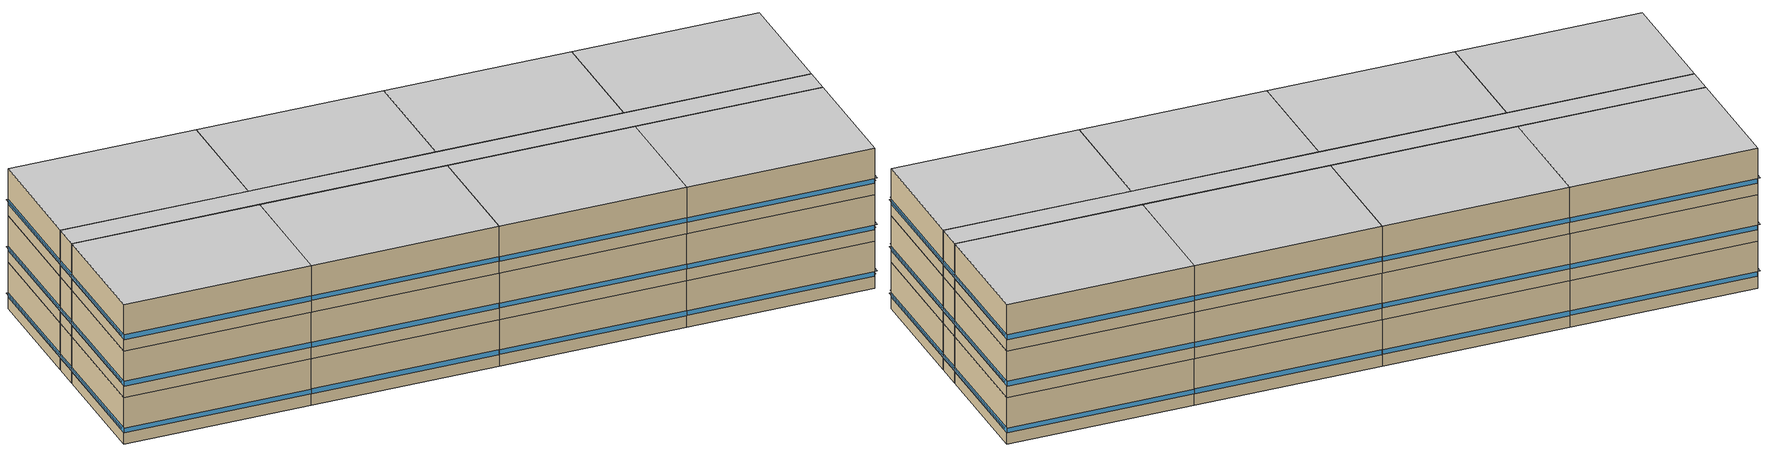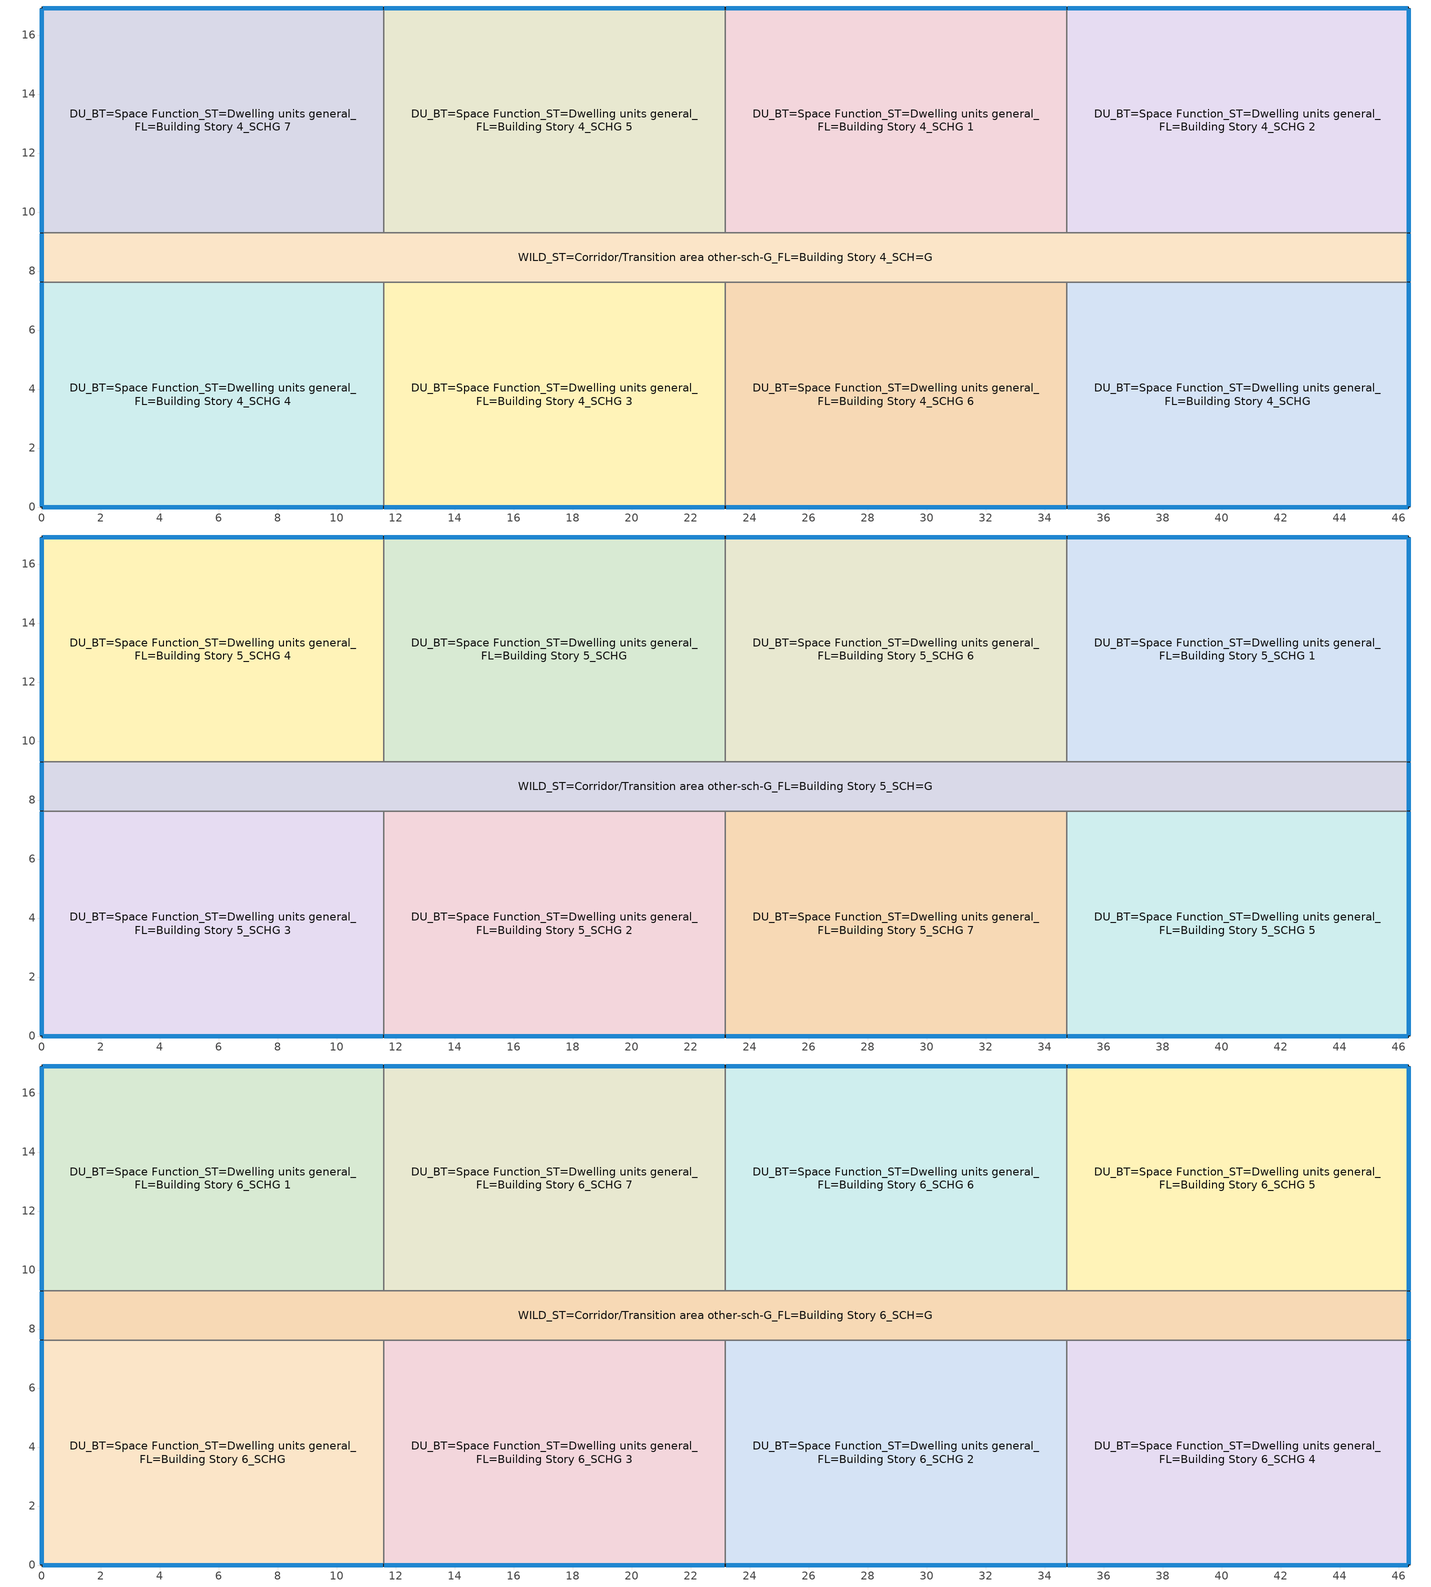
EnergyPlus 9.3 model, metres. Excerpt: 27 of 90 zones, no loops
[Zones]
DU_BT=Space Function_ST=Dwelling units general_FL=Building Story 4_SCHG
 floor to DU_BT=Space Function_ST=Dwelling units general_FL=Building Story 3_SCHG 7 (BTAP-Int-Floor): 46.33,7.62 46.33,0 34.75,0 34.75,7.62 z9.14
 wall outside (BTAP-Ext-Wall-Mass:U-0.247-:{ "cond"=>0.12}): 34.75,0 46.33,0 46.33,7.62 z9.14:12.19
 wall to DU_BT=Space Function_ST=Dwelling units general_FL=Building Story 4_SCHG 6 (BTAP-Int-Wall): 34.75,7.62 34.75,0 z9.14:12.19
 wall to WILD_ST=Corridor/Transition area other-sch-G_FL=Building Story 4_SCH=G (BTAP-Int-Wall): 46.33,7.62 34.75,7.62 z9.14:12.19
 window (BTAP-Ext-FixedWindow:U=0.190 SHGC=0.600-:{ "cond"=>0.8}): 46.33,0.03 46.33,7.59 / 34.77,0 46.3,0 z9.91:10.21
DU_BT=Space Function_ST=Dwelling units general_FL=Building Story 4_SCHG 1
 floor to DU_BT=Space Function_ST=Dwelling units general_FL=Building Story 3_SCHG 6 (BTAP-Int-Floor): 34.75,16.92 34.75,9.3 23.16,9.3 23.16,16.92 z9.14
 wall outside (BTAP-Ext-Wall-Mass:U-0.247-:{ "cond"=>0.12}): 34.75,16.92 23.16,16.92 z9.14:12.19
 wall to DU_BT=Space Function_ST=Dwelling units general_FL=Building Story 4_SCHG 5 (BTAP-Int-Wall): 23.16,16.92 23.16,9.3 z9.14:12.19
 wall to DU_BT=Space Function_ST=Dwelling units general_FL=Building Story 4_SCHG 2 (BTAP-Int-Wall): 34.75,9.3 34.75,16.92 z9.14:12.19
 wall to WILD_ST=Corridor/Transition area other-sch-G_FL=Building Story 4_SCH=G (BTAP-Int-Wall): 23.16,9.3 34.75,9.3 z9.14:12.19
 window (BTAP-Ext-FixedWindow:U=0.190 SHGC=0.600-:{ "cond"=>0.8}): 34.72,16.92 23.19,16.92 z9.91:10.21
DU_BT=Space Function_ST=Dwelling units general_FL=Building Story 4_SCHG 2
 floor to DU_BT=Space Function_ST=Dwelling units general_FL=Building Story 3_SCHG 5 (BTAP-Int-Floor): 46.33,16.92 46.33,9.3 34.75,9.3 34.75,16.92 z9.14
 wall outside (BTAP-Ext-Wall-Mass:U-0.247-:{ "cond"=>0.12}): 46.33,9.3 46.33,16.92 34.75,16.92 z9.14:12.19
 wall to WILD_ST=Corridor/Transition area other-sch-G_FL=Building Story 4_SCH=G (BTAP-Int-Wall): 34.75,9.3 46.33,9.3 z9.14:12.19
 window (BTAP-Ext-FixedWindow:U=0.190 SHGC=0.600-:{ "cond"=>0.8}): 46.33,9.32 46.33,16.89 / 46.3,16.92 34.77,16.92 z9.91:10.21
DU_BT=Space Function_ST=Dwelling units general_FL=Building Story 4_SCHG 3
 floor to DU_BT=Space Function_ST=Dwelling units general_FL=Building Story 3_SCHG 3 (BTAP-Int-Floor): 23.16,7.62 23.16,0 11.58,0 11.58,7.62 z9.14
 wall outside (BTAP-Ext-Wall-Mass:U-0.247-:{ "cond"=>0.12}): 11.58,0 23.16,0 z9.14:12.19
 wall to DU_BT=Space Function_ST=Dwelling units general_FL=Building Story 4_SCHG 6 (BTAP-Int-Wall): 23.16,0 23.16,7.62 z9.14:12.19
 wall to DU_BT=Space Function_ST=Dwelling units general_FL=Building Story 4_SCHG 4 (BTAP-Int-Wall): 11.58,7.62 11.58,0 z9.14:12.19
 wall to WILD_ST=Corridor/Transition area other-sch-G_FL=Building Story 4_SCH=G (BTAP-Int-Wall): 23.16,7.62 11.58,7.62 z9.14:12.19
 window (BTAP-Ext-FixedWindow:U=0.190 SHGC=0.600-:{ "cond"=>0.8}): 11.61,0 23.14,0 z9.91:10.21
DU_BT=Space Function_ST=Dwelling units general_FL=Building Story 4_SCHG 4
 floor to DU_BT=Space Function_ST=Dwelling units general_FL=Building Story 3_SCHG (BTAP-Int-Floor): 11.58,7.62 11.58,0 0,0 0,7.62 z9.14
 wall outside (BTAP-Ext-Wall-Mass:U-0.247-:{ "cond"=>0.12}): 0,7.62 0,0 11.58,0 z9.14:12.19
 wall to WILD_ST=Corridor/Transition area other-sch-G_FL=Building Story 4_SCH=G (BTAP-Int-Wall): 11.58,7.62 0,7.62 z9.14:12.19
 window (BTAP-Ext-FixedWindow:U=0.190 SHGC=0.600-:{ "cond"=>0.8}): 0.03,0 11.56,0 / 0,7.59 0,0.03 z9.91:10.21
DU_BT=Space Function_ST=Dwelling units general_FL=Building Story 4_SCHG 5
 floor to DU_BT=Space Function_ST=Dwelling units general_FL=Building Story 3_SCHG 1 (BTAP-Int-Floor): 23.16,16.92 23.16,9.3 11.58,9.3 11.58,16.92 z9.14
 wall outside (BTAP-Ext-Wall-Mass:U-0.247-:{ "cond"=>0.12}): 23.16,16.92 11.58,16.92 z9.14:12.19
 wall to DU_BT=Space Function_ST=Dwelling units general_FL=Building Story 4_SCHG 7 (BTAP-Int-Wall): 11.58,16.92 11.58,9.3 z9.14:12.19
 wall to WILD_ST=Corridor/Transition area other-sch-G_FL=Building Story 4_SCH=G (BTAP-Int-Wall): 11.58,9.3 23.16,9.3 z9.14:12.19
 window (BTAP-Ext-FixedWindow:U=0.190 SHGC=0.600-:{ "cond"=>0.8}): 23.14,16.92 11.61,16.92 z9.91:10.21
DU_BT=Space Function_ST=Dwelling units general_FL=Building Story 4_SCHG 6
 floor to DU_BT=Space Function_ST=Dwelling units general_FL=Building Story 3_SCHG 4 (BTAP-Int-Floor): 34.75,7.62 34.75,0 23.16,0 23.16,7.62 z9.14
 wall outside (BTAP-Ext-Wall-Mass:U-0.247-:{ "cond"=>0.12}): 23.16,0 34.75,0 z9.14:12.19
 wall to WILD_ST=Corridor/Transition area other-sch-G_FL=Building Story 4_SCH=G (BTAP-Int-Wall): 34.75,7.62 23.16,7.62 z9.14:12.19
 window (BTAP-Ext-FixedWindow:U=0.190 SHGC=0.600-:{ "cond"=>0.8}): 23.19,0 34.72,0 z9.91:10.21
DU_BT=Space Function_ST=Dwelling units general_FL=Building Story 4_SCHG 7
 floor to DU_BT=Space Function_ST=Dwelling units general_FL=Building Story 3_SCHG 2 (BTAP-Int-Floor): 11.58,16.92 11.58,9.3 0,9.3 0,16.92 z9.14
 wall outside (BTAP-Ext-Wall-Mass:U-0.247-:{ "cond"=>0.12}): 11.58,16.92 0,16.92 0,9.3 z9.14:12.19
 wall to WILD_ST=Corridor/Transition area other-sch-G_FL=Building Story 4_SCH=G (BTAP-Int-Wall): 0,9.3 11.58,9.3 z9.14:12.19
 window (BTAP-Ext-FixedWindow:U=0.190 SHGC=0.600-:{ "cond"=>0.8}): 11.56,16.92 0.03,16.92 / 0,16.89 0,9.32 z9.91:10.21
WILD_ST=Corridor/Transition area other-sch-G_FL=Building Story 4_SCH=G
 floor to WILD_ST=Corridor/Transition area other-sch-G_FL=Building Story 3_SCH=G (BTAP-Int-Floor): 46.33,9.3 46.33,7.62 0,7.62 0,9.3 z9.14
 wall outside (BTAP-Ext-Wall-Mass:U-0.247-:{ "cond"=>0.12}): 46.33,7.62 46.33,9.3 / 0,9.3 0,7.62 z9.14:12.19
 window (BTAP-Ext-FixedWindow:U=0.190 SHGC=0.600-:{ "cond"=>0.8}): 46.33,7.65 46.33,9.27 / 0,9.27 0,7.65 z9.91:10.22
DU_BT=Space Function_ST=Dwelling units general_FL=Building Story 5_SCHG
 floor to DU_BT=Space Function_ST=Dwelling units general_FL=Building Story 4_SCHG 5 (BTAP-Int-Floor): 23.16,16.92 23.16,9.3 11.58,9.3 11.58,16.92 z12.19
 wall outside (BTAP-Ext-Wall-Mass:U-0.247-:{ "cond"=>0.12}): 23.16,16.92 11.58,16.92 z12.19:15.24
 wall to DU_BT=Space Function_ST=Dwelling units general_FL=Building Story 5_SCHG 6 (BTAP-Int-Wall): 23.16,9.3 23.16,16.92 z12.19:15.24
 wall to DU_BT=Space Function_ST=Dwelling units general_FL=Building Story 5_SCHG 4 (BTAP-Int-Wall): 11.58,16.92 11.58,9.3 z12.19:15.24
 wall to WILD_ST=Corridor/Transition area other-sch-G_FL=Building Story 5_SCH=G (BTAP-Int-Wall): 11.58,9.3 23.16,9.3 z12.19:15.24
 window (BTAP-Ext-FixedWindow:U=0.190 SHGC=0.600-:{ "cond"=>0.8}): 23.14,16.92 11.61,16.92 z12.95:13.26
DU_BT=Space Function_ST=Dwelling units general_FL=Building Story 5_SCHG 1
 floor to DU_BT=Space Function_ST=Dwelling units general_FL=Building Story 4_SCHG 2 (BTAP-Int-Floor): 46.33,16.92 46.33,9.3 34.75,9.3 34.75,16.92 z12.19
 wall outside (BTAP-Ext-Wall-Mass:U-0.247-:{ "cond"=>0.12}): 46.33,9.3 46.33,16.92 34.75,16.92 z12.19:15.24
 wall to DU_BT=Space Function_ST=Dwelling units general_FL=Building Story 5_SCHG 6 (BTAP-Int-Wall): 34.75,16.92 34.75,9.3 z12.19:15.24
 wall to WILD_ST=Corridor/Transition area other-sch-G_FL=Building Story 5_SCH=G (BTAP-Int-Wall): 34.75,9.3 46.33,9.3 z12.19:15.24
 window (BTAP-Ext-FixedWindow:U=0.190 SHGC=0.600-:{ "cond"=>0.8}): 46.33,9.32 46.33,16.89 / 46.3,16.92 34.77,16.92 z12.95:13.26
DU_BT=Space Function_ST=Dwelling units general_FL=Building Story 5_SCHG 2
 floor to DU_BT=Space Function_ST=Dwelling units general_FL=Building Story 4_SCHG 3 (BTAP-Int-Floor): 23.16,7.62 23.16,0 11.58,0 11.58,7.62 z12.19
 wall outside (BTAP-Ext-Wall-Mass:U-0.247-:{ "cond"=>0.12}): 11.58,0 23.16,0 z12.19:15.24
 wall to DU_BT=Space Function_ST=Dwelling units general_FL=Building Story 5_SCHG 7 (BTAP-Int-Wall): 23.16,0 23.16,7.62 z12.19:15.24
 wall to DU_BT=Space Function_ST=Dwelling units general_FL=Building Story 5_SCHG 3 (BTAP-Int-Wall): 11.58,7.62 11.58,0 z12.19:15.24
 wall to WILD_ST=Corridor/Transition area other-sch-G_FL=Building Story 5_SCH=G (BTAP-Int-Wall): 23.16,7.62 11.58,7.62 z12.19:15.24
 window (BTAP-Ext-FixedWindow:U=0.190 SHGC=0.600-:{ "cond"=>0.8}): 11.61,0 23.14,0 z12.95:13.26
DU_BT=Space Function_ST=Dwelling units general_FL=Building Story 5_SCHG 3
 floor to DU_BT=Space Function_ST=Dwelling units general_FL=Building Story 4_SCHG 4 (BTAP-Int-Floor): 11.58,7.62 11.58,0 0,0 0,7.62 z12.19
 wall outside (BTAP-Ext-Wall-Mass:U-0.247-:{ "cond"=>0.12}): 0,7.62 0,0 11.58,0 z12.19:15.24
 wall to WILD_ST=Corridor/Transition area other-sch-G_FL=Building Story 5_SCH=G (BTAP-Int-Wall): 11.58,7.62 0,7.62 z12.19:15.24
 window (BTAP-Ext-FixedWindow:U=0.190 SHGC=0.600-:{ "cond"=>0.8}): 0.03,0 11.56,0 / 0,7.59 0,0.03 z12.95:13.26
DU_BT=Space Function_ST=Dwelling units general_FL=Building Story 5_SCHG 4
 floor to DU_BT=Space Function_ST=Dwelling units general_FL=Building Story 4_SCHG 7 (BTAP-Int-Floor): 11.58,16.92 11.58,9.3 0,9.3 0,16.92 z12.19
 wall outside (BTAP-Ext-Wall-Mass:U-0.247-:{ "cond"=>0.12}): 11.58,16.92 0,16.92 0,9.3 z12.19:15.24
 wall to WILD_ST=Corridor/Transition area other-sch-G_FL=Building Story 5_SCH=G (BTAP-Int-Wall): 0,9.3 11.58,9.3 z12.19:15.24
 window (BTAP-Ext-FixedWindow:U=0.190 SHGC=0.600-:{ "cond"=>0.8}): 11.56,16.92 0.03,16.92 / 0,16.89 0,9.32 z12.95:13.26
DU_BT=Space Function_ST=Dwelling units general_FL=Building Story 5_SCHG 5
 floor to DU_BT=Space Function_ST=Dwelling units general_FL=Building Story 4_SCHG (BTAP-Int-Floor): 46.33,7.62 46.33,0 34.75,0 34.75,7.62 z12.19
 wall outside (BTAP-Ext-Wall-Mass:U-0.247-:{ "cond"=>0.12}): 34.75,0 46.33,0 46.33,7.62 z12.19:15.24
 wall to DU_BT=Space Function_ST=Dwelling units general_FL=Building Story 5_SCHG 7 (BTAP-Int-Wall): 34.75,7.62 34.75,0 z12.19:15.24
 wall to WILD_ST=Corridor/Transition area other-sch-G_FL=Building Story 5_SCH=G (BTAP-Int-Wall): 46.33,7.62 34.75,7.62 z12.19:15.24
 window (BTAP-Ext-FixedWindow:U=0.190 SHGC=0.600-:{ "cond"=>0.8}): 46.33,0.03 46.33,7.59 / 34.77,0 46.3,0 z12.95:13.26
DU_BT=Space Function_ST=Dwelling units general_FL=Building Story 5_SCHG 6
 floor to DU_BT=Space Function_ST=Dwelling units general_FL=Building Story 4_SCHG 1 (BTAP-Int-Floor): 34.75,16.92 34.75,9.3 23.16,9.3 23.16,16.92 z12.19
 wall outside (BTAP-Ext-Wall-Mass:U-0.247-:{ "cond"=>0.12}): 34.75,16.92 23.16,16.92 z12.19:15.24
 wall to WILD_ST=Corridor/Transition area other-sch-G_FL=Building Story 5_SCH=G (BTAP-Int-Wall): 23.16,9.3 34.75,9.3 z12.19:15.24
 window (BTAP-Ext-FixedWindow:U=0.190 SHGC=0.600-:{ "cond"=>0.8}): 34.72,16.92 23.19,16.92 z12.95:13.26
DU_BT=Space Function_ST=Dwelling units general_FL=Building Story 5_SCHG 7
 floor to DU_BT=Space Function_ST=Dwelling units general_FL=Building Story 4_SCHG 6 (BTAP-Int-Floor): 34.75,7.62 34.75,0 23.16,0 23.16,7.62 z12.19
 wall outside (BTAP-Ext-Wall-Mass:U-0.247-:{ "cond"=>0.12}): 23.16,0 34.75,0 z12.19:15.24
 wall to WILD_ST=Corridor/Transition area other-sch-G_FL=Building Story 5_SCH=G (BTAP-Int-Wall): 34.75,7.62 23.16,7.62 z12.19:15.24
 window (BTAP-Ext-FixedWindow:U=0.190 SHGC=0.600-:{ "cond"=>0.8}): 23.19,0 34.72,0 z12.95:13.26
WILD_ST=Corridor/Transition area other-sch-G_FL=Building Story 5_SCH=G
 floor to WILD_ST=Corridor/Transition area other-sch-G_FL=Building Story 4_SCH=G (BTAP-Int-Floor): 46.33,9.3 46.33,7.62 0,7.62 0,9.3 z12.19
 wall outside (BTAP-Ext-Wall-Mass:U-0.247-:{ "cond"=>0.12}): 46.33,7.62 46.33,9.3 / 0,9.3 0,7.62 z12.19:15.24
 window (BTAP-Ext-FixedWindow:U=0.190 SHGC=0.600-:{ "cond"=>0.8}): 46.33,7.65 46.33,9.27 / 0,9.27 0,7.65 z12.95:13.27
DU_BT=Space Function_ST=Dwelling units general_FL=Building Story 6_SCHG
 floor to DU_BT=Space Function_ST=Dwelling units general_FL=Building Story 5_SCHG 3 (BTAP-Int-Floor): 11.58,7.62 11.58,0 0,0 0,7.62 z15.24
 wall outside (BTAP-Ext-Wall-Mass:U-0.247-:{ "cond"=>0.12}): 0,7.62 0,0 11.58,0 z15.24:18.29
 wall to DU_BT=Space Function_ST=Dwelling units general_FL=Building Story 6_SCHG 3 (BTAP-Int-Wall): 11.58,0 11.58,7.62 z15.24:18.29
 wall to WILD_ST=Corridor/Transition area other-sch-G_FL=Building Story 6_SCH=G (BTAP-Int-Wall): 11.58,7.62 0,7.62 z15.24:18.29
 window (BTAP-Ext-FixedWindow:U=0.190 SHGC=0.600-:{ "cond"=>0.8}): 0.03,0 11.56,0 / 0,7.59 0,0.03 z16:16.31
 ceiling to DU_BT=Space Function_ST=Dwelling units general_FL=Building Story 7_SCHG 2 (BTAP-Int-Ceiling): 11.58,0 11.58,7.62 0,7.62 0,0 z18.29
DU_BT=Space Function_ST=Dwelling units general_FL=Building Story 6_SCHG 1
 floor to DU_BT=Space Function_ST=Dwelling units general_FL=Building Story 5_SCHG 4 (BTAP-Int-Floor): 11.58,16.92 11.58,9.3 0,9.3 0,16.92 z15.24
 wall outside (BTAP-Ext-Wall-Mass:U-0.247-:{ "cond"=>0.12}): 11.58,16.92 0,16.92 0,9.3 z15.24:18.29
 wall to DU_BT=Space Function_ST=Dwelling units general_FL=Building Story 6_SCHG 7 (BTAP-Int-Wall): 11.58,9.3 11.58,16.92 z15.24:18.29
 wall to WILD_ST=Corridor/Transition area other-sch-G_FL=Building Story 6_SCH=G (BTAP-Int-Wall): 0,9.3 11.58,9.3 z15.24:18.29
 window (BTAP-Ext-FixedWindow:U=0.190 SHGC=0.600-:{ "cond"=>0.8}): 11.56,16.92 0.03,16.92 / 0,16.89 0,9.32 z16:16.31
 ceiling to DU_BT=Space Function_ST=Dwelling units general_FL=Building Story 7_SCHG 3 (BTAP-Int-Ceiling): 11.58,9.3 11.58,16.92 0,16.92 0,9.3 z18.29
DU_BT=Space Function_ST=Dwelling units general_FL=Building Story 6_SCHG 2
 floor to DU_BT=Space Function_ST=Dwelling units general_FL=Building Story 5_SCHG 7 (BTAP-Int-Floor): 34.75,7.62 34.75,0 23.16,0 23.16,7.62 z15.24
 wall outside (BTAP-Ext-Wall-Mass:U-0.247-:{ "cond"=>0.12}): 23.16,0 34.75,0 z15.24:18.29
 wall to DU_BT=Space Function_ST=Dwelling units general_FL=Building Story 6_SCHG 3 (BTAP-Int-Wall): 23.16,7.62 23.16,0 z15.24:18.29
 wall to DU_BT=Space Function_ST=Dwelling units general_FL=Building Story 6_SCHG 4 (BTAP-Int-Wall): 34.75,0 34.75,7.62 z15.24:18.29
 wall to WILD_ST=Corridor/Transition area other-sch-G_FL=Building Story 6_SCH=G (BTAP-Int-Wall): 34.75,7.62 23.16,7.62 z15.24:18.29
 window (BTAP-Ext-FixedWindow:U=0.190 SHGC=0.600-:{ "cond"=>0.8}): 23.19,0 34.72,0 z16:16.31
 ceiling to DU_BT=Space Function_ST=Dwelling units general_FL=Building Story 7_SCHG 5 (BTAP-Int-Ceiling): 34.75,0 34.75,7.62 23.16,7.62 23.16,0 z18.29
DU_BT=Space Function_ST=Dwelling units general_FL=Building Story 6_SCHG 3
 floor to DU_BT=Space Function_ST=Dwelling units general_FL=Building Story 5_SCHG 2 (BTAP-Int-Floor): 23.16,7.62 23.16,0 11.58,0 11.58,7.62 z15.24
 wall outside (BTAP-Ext-Wall-Mass:U-0.247-:{ "cond"=>0.12}): 11.58,0 23.16,0 z15.24:18.29
 wall to WILD_ST=Corridor/Transition area other-sch-G_FL=Building Story 6_SCH=G (BTAP-Int-Wall): 23.16,7.62 11.58,7.62 z15.24:18.29
 window (BTAP-Ext-FixedWindow:U=0.190 SHGC=0.600-:{ "cond"=>0.8}): 11.61,0 23.14,0 z16:16.31
 ceiling to DU_BT=Space Function_ST=Dwelling units general_FL=Building Story 7_SCHG 6 (BTAP-Int-Ceiling): 23.16,0 23.16,7.62 11.58,7.62 11.58,0 z18.29
DU_BT=Space Function_ST=Dwelling units general_FL=Building Story 6_SCHG 4
 floor to DU_BT=Space Function_ST=Dwelling units general_FL=Building Story 5_SCHG 5 (BTAP-Int-Floor): 46.33,7.62 46.33,0 34.75,0 34.75,7.62 z15.24
 wall outside (BTAP-Ext-Wall-Mass:U-0.247-:{ "cond"=>0.12}): 34.75,0 46.33,0 46.33,7.62 z15.24:18.29
 wall to WILD_ST=Corridor/Transition area other-sch-G_FL=Building Story 6_SCH=G (BTAP-Int-Wall): 46.33,7.62 34.75,7.62 z15.24:18.29
 window (BTAP-Ext-FixedWindow:U=0.190 SHGC=0.600-:{ "cond"=>0.8}): 46.33,0.03 46.33,7.59 / 34.77,0 46.3,0 z16:16.31
 ceiling to DU_BT=Space Function_ST=Dwelling units general_FL=Building Story 7_SCHG 4 (BTAP-Int-Ceiling): 46.33,0 46.33,7.62 34.75,7.62 34.75,0 z18.29
DU_BT=Space Function_ST=Dwelling units general_FL=Building Story 6_SCHG 5
 floor to DU_BT=Space Function_ST=Dwelling units general_FL=Building Story 5_SCHG 1 (BTAP-Int-Floor): 46.33,16.92 46.33,9.3 34.75,9.3 34.75,16.92 z15.24
 wall outside (BTAP-Ext-Wall-Mass:U-0.247-:{ "cond"=>0.12}): 46.33,9.3 46.33,16.92 34.75,16.92 z15.24:18.29
 wall to DU_BT=Space Function_ST=Dwelling units general_FL=Building Story 6_SCHG 6 (BTAP-Int-Wall): 34.75,16.92 34.75,9.3 z15.24:18.29
 wall to WILD_ST=Corridor/Transition area other-sch-G_FL=Building Story 6_SCH=G (BTAP-Int-Wall): 34.75,9.3 46.33,9.3 z15.24:18.29
 window (BTAP-Ext-FixedWindow:U=0.190 SHGC=0.600-:{ "cond"=>0.8}): 46.33,9.32 46.33,16.89 / 46.3,16.92 34.77,16.92 z16:16.31
 ceiling to DU_BT=Space Function_ST=Dwelling units general_FL=Building Story 7_SCHG (BTAP-Int-Ceiling): 46.33,9.3 46.33,16.92 34.75,16.92 34.75,9.3 z18.29
DU_BT=Space Function_ST=Dwelling units general_FL=Building Story 6_SCHG 6
 floor to DU_BT=Space Function_ST=Dwelling units general_FL=Building Story 5_SCHG 6 (BTAP-Int-Floor): 34.75,16.92 34.75,9.3 23.16,9.3 23.16,16.92 z15.24
 wall outside (BTAP-Ext-Wall-Mass:U-0.247-:{ "cond"=>0.12}): 34.75,16.92 23.16,16.92 z15.24:18.29
 wall to DU_BT=Space Function_ST=Dwelling units general_FL=Building Story 6_SCHG 7 (BTAP-Int-Wall): 23.16,16.92 23.16,9.3 z15.24:18.29
 wall to WILD_ST=Corridor/Transition area other-sch-G_FL=Building Story 6_SCH=G (BTAP-Int-Wall): 23.16,9.3 34.75,9.3 z15.24:18.29
 window (BTAP-Ext-FixedWindow:U=0.190 SHGC=0.600-:{ "cond"=>0.8}): 34.72,16.92 23.19,16.92 z16:16.31
 ceiling to DU_BT=Space Function_ST=Dwelling units general_FL=Building Story 7_SCHG 1 (BTAP-Int-Ceiling): 34.75,9.3 34.75,16.92 23.16,16.92 23.16,9.3 z18.29
DU_BT=Space Function_ST=Dwelling units general_FL=Building Story 6_SCHG 7
 floor to DU_BT=Space Function_ST=Dwelling units general_FL=Building Story 5_SCHG (BTAP-Int-Floor): 23.16,16.92 23.16,9.3 11.58,9.3 11.58,16.92 z15.24
 wall outside (BTAP-Ext-Wall-Mass:U-0.247-:{ "cond"=>0.12}): 23.16,16.92 11.58,16.92 z15.24:18.29
 wall to WILD_ST=Corridor/Transition area other-sch-G_FL=Building Story 6_SCH=G (BTAP-Int-Wall): 11.58,9.3 23.16,9.3 z15.24:18.29
 window (BTAP-Ext-FixedWindow:U=0.190 SHGC=0.600-:{ "cond"=>0.8}): 23.14,16.92 11.61,16.92 z16:16.31
 ceiling to DU_BT=Space Function_ST=Dwelling units general_FL=Building Story 7_SCHG 7 (BTAP-Int-Ceiling): 23.16,9.3 23.16,16.92 11.58,16.92 11.58,9.3 z18.29
WILD_ST=Corridor/Transition area other-sch-G_FL=Building Story 6_SCH=G
 floor to WILD_ST=Corridor/Transition area other-sch-G_FL=Building Story 5_SCH=G (BTAP-Int-Floor): 46.33,9.3 46.33,7.62 0,7.62 0,9.3 z15.24
 wall outside (BTAP-Ext-Wall-Mass:U-0.247-:{ "cond"=>0.12}): 46.33,7.62 46.33,9.3 / 0,9.3 0,7.62 z15.24:18.29
 window (BTAP-Ext-FixedWindow:U=0.190 SHGC=0.600-:{ "cond"=>0.8}): 46.33,7.65 46.33,9.27 / 0,9.27 0,7.65 z16:16.32
 ceiling to WILD_ST=Corridor/Transition area other-sch-G_FL=Building Story 7_SCH=G (BTAP-Int-Ceiling): 46.33,7.62 46.33,9.3 0,9.3 0,7.62 z18.29
shading: 46.33,7.59 46.33,0.03 46.48,0.03 46.48,7.59 z10.21; 46.3,0 34.77,0 34.77,-0.23 46.3,-0.23 z10.21; 46.33,16.89 46.33,9.32 46.48,9.32 46.48,16.89 z10.21; 23.14,0 11.61,0 11.61,-0.23 23.14,-0.23 z10.21; 11.56,0 0.03,0 0.03,-0.23 11.56,-0.23 z10.21; 0,0.03 0,7.59 -0.15,7.59 -0.15,0.03 z10.21; 34.72,0 23.19,0 23.19,-0.23 34.72,-0.23 z10.21; 0,9.32 0,16.89 -0.15,16.89 -0.15,9.32 z10.21; 46.33,16.89 46.33,9.32 46.48,9.32 46.48,16.89 z13.26; 23.14,0 11.61,0 11.61,-0.23 23.14,-0.23 z13.26; 11.56,0 0.03,0 0.03,-0.23 11.56,-0.23 z13.26; 0,0.03 0,7.59 -0.15,7.59 -0.15,0.03 z13.26; 0,9.32 0,16.89 -0.15,16.89 -0.15,9.32 z13.26; 46.33,7.59 46.33,0.03 46.48,0.03 46.48,7.59 z13.26; 46.3,0 34.77,0 34.77,-0.23 46.3,-0.23 z13.26; 34.72,0 23.19,0 23.19,-0.23 34.72,-0.23 z13.26; 11.56,0 0.03,0 0.03,-0.23 11.56,-0.23 z16.31; 0,0.03 0,7.59 -0.15,7.59 -0.15,0.03 z16.31; 0,9.32 0,16.89 -0.15,16.89 -0.15,9.32 z16.31; 34.72,0 23.19,0 23.19,-0.23 34.72,-0.23 z16.31; 23.14,0 11.61,0 11.61,-0.23 23.14,-0.23 z16.31; 46.33,7.59 46.33,0.03 46.48,0.03 46.48,7.59 z16.31; 46.3,0 34.77,0 34.77,-0.23 46.3,-0.23 z16.31; 46.33,16.89 46.33,9.32 46.48,9.32 46.48,16.89 z16.31; 46.33,9.27 46.33,7.65 46.48,7.65 46.48,9.27 z10.22; 0,7.65 0,9.27 -0.16,9.27 -0.16,7.65 z10.22; 46.33,9.27 46.33,7.65 46.48,7.65 46.48,9.27 z13.27; 0,7.65 0,9.27 -0.16,9.27 -0.16,7.65 z13.27; 46.33,9.27 46.33,7.65 46.48,7.65 46.48,9.27 z16.32; 0,7.65 0,9.27 -0.16,9.27 -0.16,7.65 z16.32
[Building]
HighriseApartment: North Axis {deg}=0; Terrain=City; Loads Convergence Tolerance Value {W}=0.04; Temperature Convergence Tolerance Value {deltaC}=0.2; Solar Distribution=FullInteriorAndExterior; Maximum Number of Warmup Days=25; Minimum Number of Warmup Days=6
[Site:Location]
Halifax Dockyard_NS_CAN: Latitude {deg}=44.655; Longitude {deg}=-63.577; Time Zone {hr}=-4; Elevation {m}=3.8
[Site:GroundTemperature:BuildingSurface]
19.527, 19.502, 19.536, 19.598, 20.002, 21.64, 22.225, 22.375, 21.449, 20.121, 19.802, 19.633
[Site:WaterMainsTemperature]
Calculation Method=Correlation; Annual Average Outdoor Air Temperature {C}=8.25833; Maximum Difference In Monthly Average Outdoor Air Temperatures {deltaC}=21.1
[SizingPeriod:DesignDay] Day of Month=21; Dry-Bulb Temperature Range Modifier Type=DefaultMultipliers; Humidity Condition Type=Wetbulb; Barometric Pressure {Pa}=101279; Rain Indicator=No; Snow Indicator=No; Daylight Saving Time Indicator=No
Name | Month | Day Type | Maximum Dry-Bulb Temperature {C} | Daily Dry-Bulb Temperature Range {deltaC} | Wetbulb or DewPoint at Maximum Dry-Bulb {C} | Wind Speed {m/s} | Wind Direction {deg} | Solar Model Indicator | ASHRAE Clear Sky Optical Depth for Beam Irradiance (taub) | ASHRAE Clear Sky Optical Depth for Diffuse Irradiance (taud) | Sky Clearness
Halifax Dockyard Ann Clg .4% Condns DB=>MWB | 8 | SummerDesignDay | 27.2 | 7.1 | 18.8 | 3.7 | 230 | ASHRAETau | 0.398 | 2.4
Halifax Dockyard Ann Htg 99.6% Condns DB | 1 | WinterDesignDay | -13.8 | 0 | -13.8 | 4.4 | 320 | ASHRAEClearSky |  |  | 0
[Material] Thermal Absorptance=0.9
Name | Roughness | Thickness {m} | Conductivity {W/m-K} | Density {kg/m3} | Specific Heat {J/kg-K} | Solar Absorptance | Visible Absorptance
1/2IN Gypsum 2 | Smooth | 0.0127 | 0.16 | 784.9 | 830 | 0.4 | 0.4
100mm Normalweight concrete floor 1 | MediumSmooth | 0.1016 | 2.31 | 2322 | 832 | 0.7 | 0.7
1IN Stucco 2 | Smooth | 0.0253 | 0.6918 | 1858 | 837 | 0.7 | 0.92
8IN CONCRETE HW RefBldg 2 | Rough | 0.2032 | 1.311 | 2240 | 836.8 | 0.7 | 0.7
G01 13mm gypsum board 1 | Smooth | 0.0127 | 0.16 | 800 | 1090 | 0.7 | 0.5
[Material:NoMass] Roughness=Smooth; Thermal Absorptance=0.9; Solar Absorptance=0.7
Name | Thermal Resistance {m2-K/W} | Visible Absorptance
Typical Carpet Pad | 0.21648 | 0.8
Typical Insulation 6 R-45.78 | 8.06239 | 0.7
[WindowMaterial:SimpleGlazingSystem]
SimpleGlazing:U=0.190 SHGC=0.600 1 U-0.14: U-Factor {W/m2-K}=0.8; Solar Heat Gain Coefficient=0.6; Visible Transmittance=0.21
[Construction]
BTAP-Ext-FixedWindow:U=0.190 SHGC=0.600-:{ "cond"=>0.8}: SimpleGlazing:U=0.190 SHGC=0.600 1 U-0.14
BTAP-Ext-Wall-Mass:U-0.247-:{ "cond"=>0.12}: 1IN Stucco 2, 8IN CONCRETE HW RefBldg 2, Typical Insulation 6 R-45.78, 1/2IN Gypsum 2
BTAP-Int-Ceiling: Typical Carpet Pad, 100mm Normalweight concrete floor 1
BTAP-Int-Floor: 100mm Normalweight concrete floor 1, Typical Carpet Pad
BTAP-Int-Wall: G01 13mm gypsum board 1, G01 13mm gypsum board 1
[Zone] Part of Total Floor Area=Yes
DU_BT=Space Function_ST=Dwelling units general_FL=Building Story 4_SCHG; DU_BT=Space Function_ST=Dwelling units general_FL=Building Story 4_SCHG 1; DU_BT=Space Function_ST=Dwelling units general_FL=Building Story 4_SCHG 2; DU_BT=Space Function_ST=Dwelling units general_FL=Building Story 4_SCHG 3; DU_BT=Space Function_ST=Dwelling units general_FL=Building Story 4_SCHG 4; DU_BT=Space Function_ST=Dwelling units general_FL=Building Story 4_SCHG 5; DU_BT=Space Function_ST=Dwelling units general_FL=Building Story 4_SCHG 6; DU_BT=Space Function_ST=Dwelling units general_FL=Building Story 4_SCHG 7; DU_BT=Space Function_ST=Dwelling units general_FL=Building Story 5_SCHG; DU_BT=Space Function_ST=Dwelling units general_FL=Building Story 5_SCHG 1; DU_BT=Space Function_ST=Dwelling units general_FL=Building Story 5_SCHG 2; DU_BT=Space Function_ST=Dwelling units general_FL=Building Story 5_SCHG 3; DU_BT=Space Function_ST=Dwelling units general_FL=Building Story 5_SCHG 4; DU_BT=Space Function_ST=Dwelling units general_FL=Building Story 5_SCHG 5; DU_BT=Space Function_ST=Dwelling units general_FL=Building Story 5_SCHG 6; DU_BT=Space Function_ST=Dwelling units general_FL=Building Story 5_SCHG 7; DU_BT=Space Function_ST=Dwelling units general_FL=Building Story 6_SCHG; DU_BT=Space Function_ST=Dwelling units general_FL=Building Story 6_SCHG 1; DU_BT=Space Function_ST=Dwelling units general_FL=Building Story 6_SCHG 2; DU_BT=Space Function_ST=Dwelling units general_FL=Building Story 6_SCHG 3; DU_BT=Space Function_ST=Dwelling units general_FL=Building Story 6_SCHG 4; DU_BT=Space Function_ST=Dwelling units general_FL=Building Story 6_SCHG 5; DU_BT=Space Function_ST=Dwelling units general_FL=Building Story 6_SCHG 6; DU_BT=Space Function_ST=Dwelling units general_FL=Building Story 6_SCHG 7; WILD_ST=Corridor/Transition area other-sch-G_FL=Building Story 4_SCH=G; WILD_ST=Corridor/Transition area other-sch-G_FL=Building Story 5_SCH=G; WILD_ST=Corridor/Transition area other-sch-G_FL=Building Story 6_SCH=G
[ZoneInfiltration:DesignFlowRate] Schedule=Always On Discrete; Design Flow Rate Calculation Method=Flow/ExteriorArea; Flow per Exterior Surface Area {m3/s-m2}=0.000137604; Constant Term Coefficient=0; Temperature Term Coefficient=0; Velocity Term Coefficient=0.224; Velocity Squared Term Coefficient=0
Name | Zone or ZoneList
F4 SE Apartment Infiltration | DU_BT=Space Function_ST=Dwelling units general_FL=Building Story 4_SCHG
F4 N2 Apartment Infiltration | DU_BT=Space Function_ST=Dwelling units general_FL=Building Story 4_SCHG 1
F4 NE Apartment Infiltration | DU_BT=Space Function_ST=Dwelling units general_FL=Building Story 4_SCHG 2
F4 S1 Apartment Infiltration | DU_BT=Space Function_ST=Dwelling units general_FL=Building Story 4_SCHG 3
F4 SW Apartment Infiltration | DU_BT=Space Function_ST=Dwelling units general_FL=Building Story 4_SCHG 4
F4 N1 Apartment Infiltration | DU_BT=Space Function_ST=Dwelling units general_FL=Building Story 4_SCHG 5
F4 S2 Apartment Infiltration | DU_BT=Space Function_ST=Dwelling units general_FL=Building Story 4_SCHG 6
F4 NW Apartment Infiltration | DU_BT=Space Function_ST=Dwelling units general_FL=Building Story 4_SCHG 7
M N1 Apartment Infiltration | DU_BT=Space Function_ST=Dwelling units general_FL=Building Story 5_SCHG
M NE Apartment Infiltration | DU_BT=Space Function_ST=Dwelling units general_FL=Building Story 5_SCHG 1
M S1 Apartment Infiltration | DU_BT=Space Function_ST=Dwelling units general_FL=Building Story 5_SCHG 2
M SW Apartment Infiltration | DU_BT=Space Function_ST=Dwelling units general_FL=Building Story 5_SCHG 3
M NW Apartment Infiltration | DU_BT=Space Function_ST=Dwelling units general_FL=Building Story 5_SCHG 4
M SE Apartment Infiltration | DU_BT=Space Function_ST=Dwelling units general_FL=Building Story 5_SCHG 5
M N2 Apartment Infiltration | DU_BT=Space Function_ST=Dwelling units general_FL=Building Story 5_SCHG 6
M S2 Apartment Infiltration | DU_BT=Space Function_ST=Dwelling units general_FL=Building Story 5_SCHG 7
F6 SW Apartment Infiltration | DU_BT=Space Function_ST=Dwelling units general_FL=Building Story 6_SCHG
F6 NW Apartment Infiltration | DU_BT=Space Function_ST=Dwelling units general_FL=Building Story 6_SCHG 1
F6 S2 Apartment Infiltration | DU_BT=Space Function_ST=Dwelling units general_FL=Building Story 6_SCHG 2
F6 S1 Apartment Infiltration | DU_BT=Space Function_ST=Dwelling units general_FL=Building Story 6_SCHG 3
F6 SE Apartment Infiltration | DU_BT=Space Function_ST=Dwelling units general_FL=Building Story 6_SCHG 4
F6 NE Apartment Infiltration | DU_BT=Space Function_ST=Dwelling units general_FL=Building Story 6_SCHG 5
F6 N2 Apartment Infiltration | DU_BT=Space Function_ST=Dwelling units general_FL=Building Story 6_SCHG 6
F6 N1 Apartment Infiltration | DU_BT=Space Function_ST=Dwelling units general_FL=Building Story 6_SCHG 7
F4 Corridor Infiltration | WILD_ST=Corridor/Transition area other-sch-G_FL=Building Story 4_SCH=G
M Corridor Infiltration | WILD_ST=Corridor/Transition area other-sch-G_FL=Building Story 5_SCH=G
F6 Corridor Infiltration | WILD_ST=Corridor/Transition area other-sch-G_FL=Building Story 6_SCH=G
[Schedule:Constant]
Always On Discrete: Hourly Value=1
